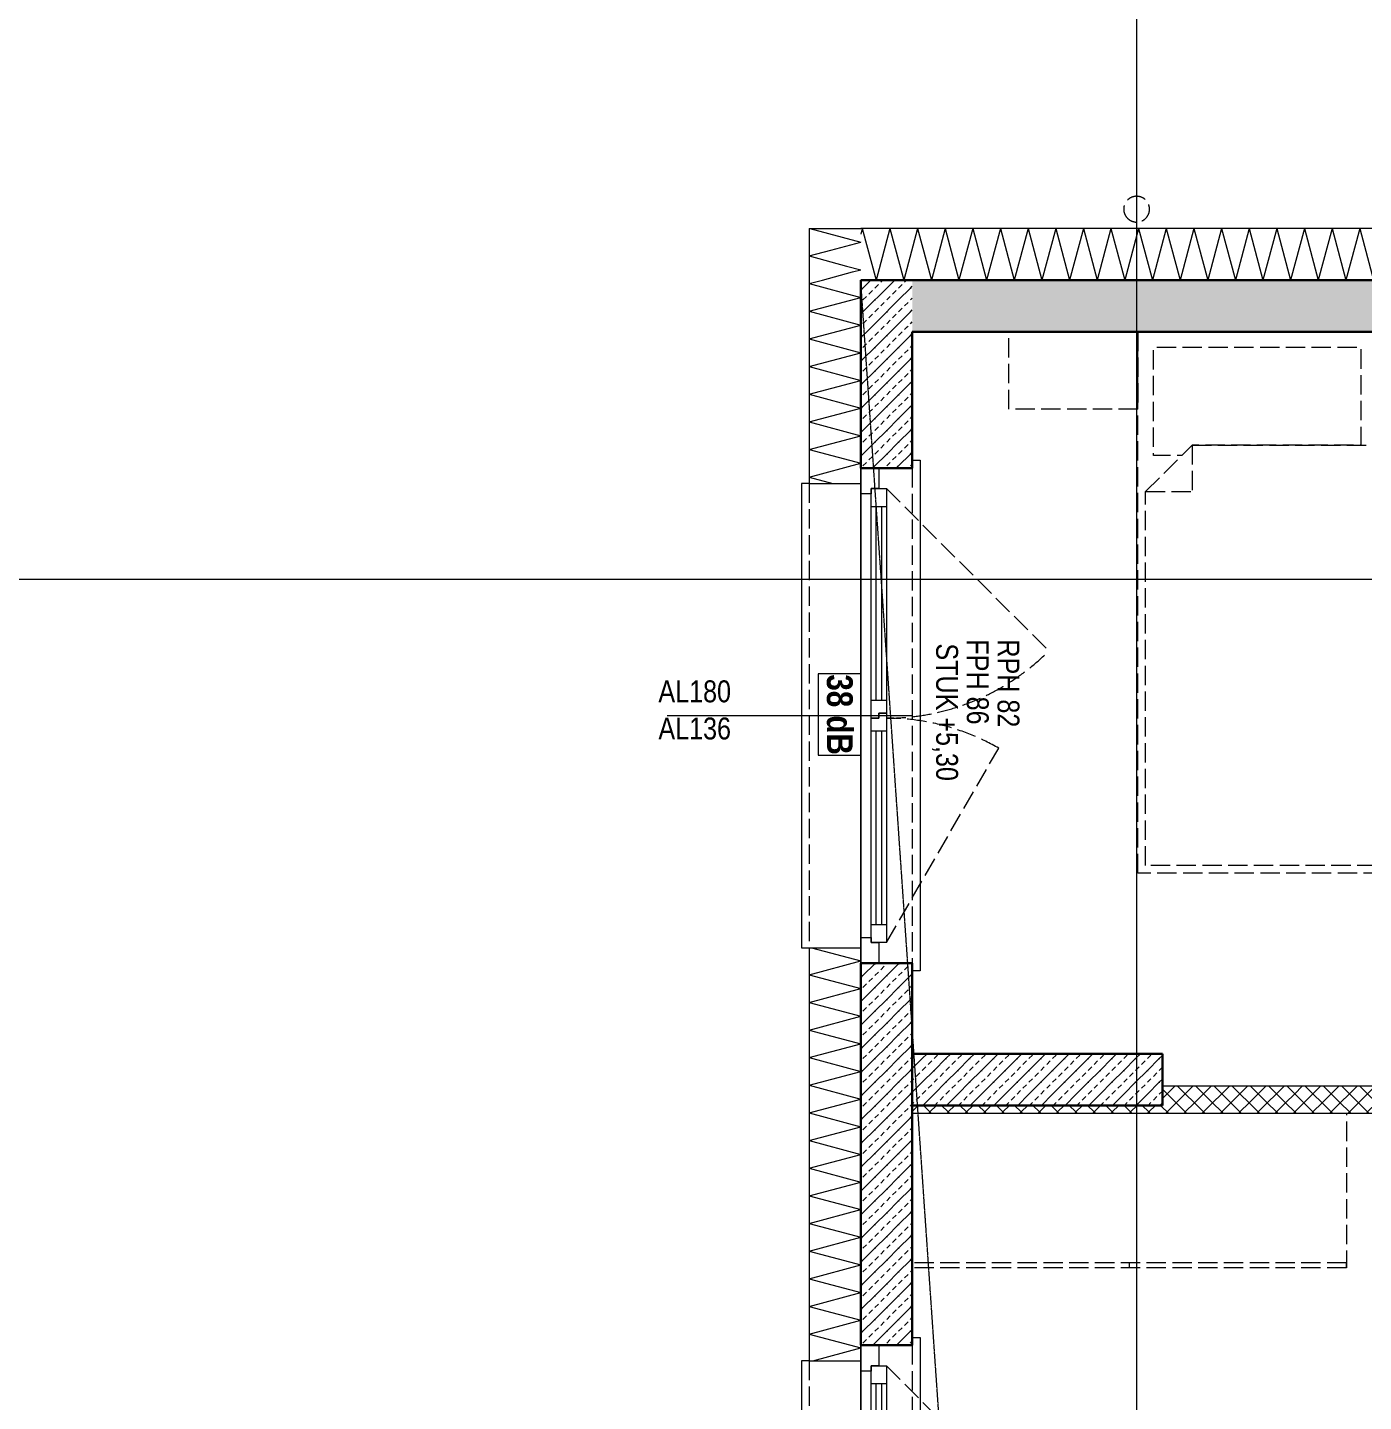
# Model space of a CAD drawing. Header units: metres. Extents: x -16782 to 57285, y -22997 to 18599.
# Drawn here: x 9652 to 14833, y 7151 to 12478 of the extents above; entities that cross this region are included whole.
import ezdxf
from ezdxf.enums import TextEntityAlignment as Align

# ---------------------------------------------------------------- set-up
doc = ezdxf.new("R2010")
doc.units = ezdxf.units.M
doc.header["$MEASUREMENT"] = 0
doc.linetypes.add('Strichlinie eng', pattern=[0.1, 0.075, -0.025])
doc.linetypes.add('Untersicht', pattern=[0.125, 0.1, -0.025])
for name, color, linetype in [('110 Wand Aussen', 7, 'Continuous'), ('11__100 Achsraster', 7, 'Continuous'), ('220 Bodenaufbau', 7, 'Continuous'), ('510 Moeblierung', 7, 'Continuous'), ('710 Kanal RW', 7, 'Continuous'), ('936 Beschriftung PP Schallschutz', 7, 'Continuous'), ('938 Beschriftung Statik', 7, 'Continuous'), ('Neubau_120 Wand Innen tragend', 7, 'Continuous'), ('Neubau_130 Wand Innen', 7, 'Continuous')]:
    doc.layers.add(name, color=color, linetype=linetype)
doc.styles.add('ERSTELLTER_STIL_1', font='ARIALN.TTF')
doc.styles.add('ERSTELLTER_STIL_3', font='ARIALNB.TTF')
doc.styles.add('ERSTELLTER_STIL_4', font='arialbd.ttf')
doc.linetypes.add('Grenze Bezirk', pattern='A,0,[2,22HAUS116_408 STG1 _ 1.Stock_IndexB_2026-08-161.Shx,S=0.001587,R=0,X=0,Y=0],-0.25,0', length=0.25)
pattern_1 = [(225, (0, 0), (-0.03535534, 0.03535534), [0.05, 0]), (315, (0, 0), (0.03535534, 0.03535534), [0.05, 0])]
pattern_2 = [(45, (0, 0), (-0.04596194, 0.04596194), [0.0195, -0.013]), (45, (-0.02298, 0.02298), (-0.04596194, 0.04596194), [0.065, 0])]

# ---------------------------------------------------------------- blocks, each defined once
blk = doc.blocks.new('Doppelbett 06 27[2]_1', base_point=(10.89, 23.0717))
at = {"layer": '510 Moeblierung', "color": 253, "linetype": 'Strichlinie eng', "lineweight": 9, "true_color": 0x9f9f9f}
for p, q in [((9.465, 22.7717), (9.465, 23.0717)), ((9.465, 23.0717), (9.965, 23.0717)), ((9.965, 23.0717), (9.965, 22.7717)), ((9.965, 20.9717), (9.965, 23.0717)), ((9.965, 23.0717), (11.815, 23.0717)), ((11.815, 22.7717), (11.815, 23.0717)), ((11.815, 23.0717), (12.315, 23.0717)), ((11.815, 23.0717), (11.815, 20.9717)), ((12.315, 23.0717), (12.315, 22.7717)), ((9.965, 22.7717), (9.465, 22.7717)), ((12.315, 22.7717), (11.815, 22.7717)), ((9.995, 22.4517), (10.175, 22.6317)), ((10.175, 22.6317), (10.89, 22.6317)), ((10.175, 22.6317), (10.175, 22.4517)), ((10.89, 22.6317), (11.605, 22.6317)), ((11.605, 22.6317), (11.785, 22.4517)), ((11.605, 22.6317), (11.605, 22.4517)), ((9.995, 21.0017), (9.995, 22.4517)), ((9.995, 22.4517), (10.175, 22.4517)), ((11.785, 22.4517), (11.605, 22.4517)), ((11.785, 22.4517), (11.785, 21.0017)), ((10.89, 21.0017), (9.995, 21.0017)), ((11.785, 21.0017), (10.89, 21.0017)), ((11.815, 20.9717), (9.965, 20.9717))]:
    blk.add_line(p, q, dxfattribs=at)
at = {"layer": '510 Moeblierung', "color": 253, "linetype": 'Strichlinie eng', "lineweight": 9, "true_color": 0x9f9f9f, "flags": 128}
for points in [[(10.175, 22.6317), (10.135, 22.5917), (10.025, 22.5917), (10.025, 23.0117), (10.83, 23.0117), (10.83, 22.6317)], [(10.95, 22.6317), (10.95, 23.0117), (11.755, 23.0117), (11.755, 22.5917), (11.645, 22.5917), (11.605, 22.6317)]]:
    blk.add_lwpolyline(points, close=True, dxfattribs=at)
blk = doc.blocks.new('Garderobe 01 27[65]_1', base_point=(10.7735, 19.4417))
at = {"layer": '510 Moeblierung', "color": 253, "linetype": 'Strichlinie eng', "lineweight": 9, "true_color": 0x9f9f9f}
for p, q in [((10.7735, 19.4617), (9.09, 19.4617)), ((9.9318, 19.4417), (9.9318, 19.4617)), ((10.7735, 19.4417), (10.7735, 19.4617))]:
    blk.add_line(p, q, dxfattribs=at)
at = {"layer": '510 Moeblierung', "color": 253, "linetype": 'Strichlinie eng', "lineweight": 9, "true_color": 0x9f9f9f, "flags": 128}
blk.add_lwpolyline([(10.7735, 19.4417), (9.09, 19.4417), (9.09, 20.0417), (10.7735, 20.0417)], close=True, dxfattribs=at)
blk = doc.blocks.new('Decke_10_1', base_point=(17.74, 23.2717))
at = {"layer": '220 Bodenaufbau', "color": 7, "linetype": 'Continuous', "lineweight": 13, "flags": 128}
blk.add_lwpolyline([(17.74, 23.2717), (8.89, 23.2717), (8.89, 15.851), (21.48, 15.851), (21.48, 15.8511), (23.62, 15.8511), (23.62, 15.851), (26.44, 15.851), (26.44, 22.2117), (17.74, 22.2117)], close=True, dxfattribs=at)
blk = doc.blocks.new('Wand_111_1', base_point=(10.06, 20.0417))
at = {"layer": 'Neubau_130 Wand Innen', "linetype": 'Continuous', "lineweight": 13, "true_color": 0xa7a7a7}
h = blk.add_hatch(dxfattribs=at)
h.set_pattern_fill('GIPSKARTONWAND_0001', color=253, style=0, pattern_type=2)
h.set_pattern_definition(pattern_1)
h.paths.add_polyline_path([(10.06, 20.0717), (9.09, 20.0717), (9.09, 20.0417), (10.06, 20.0417)])
at = {"layer": 'Neubau_130 Wand Innen', "color": 7, "linetype": 'Continuous', "lineweight": 13, "flags": 128}
for points in [[(10.06, 20.0717), (9.09, 20.0717)], [(9.09, 20.0717), (9.09, 20.0417)], [(9.09, 20.0417), (10.06, 20.0417)]]:
    blk.add_lwpolyline(points, dxfattribs=at)
blk = doc.blocks.new('Standard-Rastermarker_2')
at = {"layer": '11__100 Achsraster', "color": 8, "linetype": 'Grenze Bezirk', "lineweight": 5}
blk.add_line((1, 0), (28.1313, 0), dxfattribs=at)
at = {"layer": '11__100 Achsraster', "color": 8, "lineweight": 5, "style": 'ERSTELLTER_STIL_4'}
blk.add_attdef('AC_MarkerText_1', text='', height=0.2, rotation=270, dxfattribs=at).set_placement((29.527, -0.0457), align=Align.TOP_CENTER)
blk = doc.blocks.new('*X1009')
at = {"layer": '110 Wand Aussen', "color": 7, "linetype": 'Continuous', "lineweight": 5}
for p, q in [((8.6924, 23.4717), (8.89, 23.4188)), ((8.774, 23.3877), (8.89, 23.4188)), ((8.8355, 23.3262), (8.89, 23.3116)), ((8.8586, 23.3032), (8.89, 23.3116))]:
    blk.add_line(p, q, dxfattribs=at)
blk = doc.blocks.new('*X1010')
at = {"layer": '110 Wand Aussen', "color": 7, "linetype": 'Continuous', "lineweight": 5}
for p, q in [((8.69, 23.3652), (8.774, 23.3877)), ((8.69, 23.3652), (8.8355, 23.3262)), ((8.7412, 23.2717), (8.8586, 23.3032))]:
    blk.add_line(p, q, dxfattribs=at)
blk = doc.blocks.new('*X1011')
at = {"layer": '110 Wand Aussen', "color": 7, "linetype": 'Continuous', "lineweight": 5}
for p, q in [((8.69, 23.258), (8.7412, 23.2717)), ((8.69, 23.258), (8.89, 23.2044)), ((8.69, 23.1508), (8.89, 23.2044)), ((8.69, 23.1508), (8.89, 23.0972)), ((8.69, 23.0436), (8.89, 23.0972)), ((8.69, 23.0436), (8.89, 22.99)), ((8.69, 22.9365), (8.89, 22.99)), ((8.69, 22.9365), (8.89, 22.8829)), ((8.69, 22.8293), (8.89, 22.8829)), ((8.69, 22.8293), (8.89, 22.7757)), ((8.69, 22.7221), (8.89, 22.7757)), ((8.69, 22.7221), (8.89, 22.6685)), ((8.69, 22.6149), (8.89, 22.6685)), ((8.69, 22.6149), (8.89, 22.5613)), ((8.69, 22.5077), (8.89, 22.5613)), ((8.69, 22.5077), (8.7819, 22.4831))]:
    blk.add_line(p, q, dxfattribs=at)
blk = doc.blocks.new('*X1013')
at = {"layer": '110 Wand Aussen', "color": 7, "linetype": 'Continuous', "lineweight": 5}
for p, q in [((8.6996, 20.6831), (8.89, 20.6321)), ((8.69, 20.5785), (8.89, 20.6321)), ((8.69, 20.5785), (8.89, 20.5249)), ((8.69, 20.4713), (8.89, 20.5249)), ((8.69, 20.4713), (8.89, 20.4177)), ((8.69, 20.3641), (8.89, 20.4177)), ((8.69, 20.3641), (8.89, 20.3105)), ((8.69, 20.257), (8.89, 20.3105)), ((8.69, 20.257), (8.89, 20.2034)), ((8.69, 20.1498), (8.89, 20.2034)), ((8.69, 20.1498), (8.89, 20.0962)), ((8.69, 20.0426), (8.89, 20.0962)), ((8.69, 20.0426), (8.89, 19.989)), ((8.69, 19.9354), (8.89, 19.989)), ((8.69, 19.9354), (8.89, 19.8818)), ((8.69, 19.8282), (8.89, 19.8818)), ((8.69, 19.8282), (8.89, 19.7747)), ((8.69, 19.7211), (8.89, 19.7747)), ((8.69, 19.7211), (8.89, 19.6675)), ((8.69, 19.6139), (8.89, 19.6675)), ((8.69, 19.6139), (8.89, 19.5603)), ((8.69, 19.5067), (8.89, 19.5603)), ((8.69, 19.5067), (8.89, 19.4531)), ((8.69, 19.3995), (8.89, 19.4531)), ((8.69, 19.3995), (8.89, 19.3459)), ((8.69, 19.2923), (8.89, 19.3459)), ((8.69, 19.2923), (8.89, 19.2388)), ((8.69, 19.1852), (8.89, 19.2388)), ((8.69, 19.1852), (8.89, 19.1316)), ((8.7039, 19.0817), (8.89, 19.1316))]:
    blk.add_line(p, q, dxfattribs=at)
blk = doc.blocks.new('Kombi-Fenster 2-Fl 27_9')
at = {"layer": '110 Wand Aussen', "color": 7, "linetype": 'Strichlinie eng', "lineweight": 13}
for p, q in [((-0.88, 0.03), (-0.2507, 0.6593)), ((0.88, 0.03), (0.1266, 0.465)), ((-0.96, 0.13), (0.96, 0.13)), ((-0.9, -0.27), (0.9, -0.27))]:
    blk.add_line(p, q, dxfattribs=at)
at = {"layer": '110 Wand Aussen', "color": 7, "linetype": 'Continuous', "lineweight": 13}
for p, q in [((-0.99, 0.13), (-0.99, 0.16)), ((-0.99, 0.16), (0.99, 0.16)), ((0.99, 0.16), (0.99, 0.13)), ((-0.96, 0), (-0.88, 0)), ((-0.88, -0.03), (-0.88, 0.03)), ((-0.88, 0.03), (-0.81, 0.03)), ((-0.88, 0), (-0.88, -0.03)), ((-0.81, 0.03), (-0.06, 0.03)), ((-0.81, 0.03), (-0.81, -0.03)), ((-0.81, 0.01), (-0.06, 0.01)), ((-0.06, -0.03), (-0.06, 0.03)), ((-0.06, 0.03), (-0.01, 0.03)), ((-0.01, 0.03), (-0.01, 0)), ((-0.01, 0), (-0.01, 0.03)), ((-0.01, 0.03), (0.06, 0.03)), ((-0.01, 0), (0.01, 0)), ((0.01, 0), (-0.01, 0)), ((0.01, 0), (0.01, -0.03)), ((0.01, -0.03), (0.01, 0)), ((0.06, 0.03), (0.81, 0.03)), ((0.06, 0.03), (0.06, -0.03)), ((0.06, 0.01), (0.81, 0.01)), ((0.81, -0.03), (0.81, 0.03)), ((0.81, 0.03), (0.88, 0.03)), ((0.88, 0.03), (0.88, -0.03)), ((0.88, -0.03), (0.88, 0)), ((0.88, 0), (0.96, 0)), ((-0.88, -0.03), (-0.86, -0.03)), ((-0.81, -0.03), (-0.88, -0.03)), ((-0.86, -0.03), (-0.86, -0.07)), ((-0.06, -0.01), (-0.81, -0.01)), ((-0.06, -0.03), (-0.81, -0.03)), ((0.01, -0.03), (-0.06, -0.03)), ((0.06, -0.03), (0.01, -0.03)), ((0.81, -0.01), (0.06, -0.01)), ((0.81, -0.03), (0.06, -0.03)), ((0.88, -0.03), (0.81, -0.03)), ((0.86, -0.07), (0.86, -0.03)), ((0.86, -0.03), (0.88, -0.03)), ((-0.86, -0.07), (-0.96, -0.07)), ((-0.9, -0.07), (-0.96, -0.07)), ((-0.9, -0.07), (-0.96, -0.07)), ((-0.9, -0.27), (-0.9, -0.07)), ((0.86, -0.07), (-0.86, -0.07)), ((0.96, -0.07), (0.86, -0.07)), ((0.9, -0.07), (0.96, -0.07)), ((0.9, -0.07), (0.96, -0.07)), ((0.9, -0.27), (0.9, -0.07)), ((-0.9, -0.27), (-0.9, -0.3)), ((-0.9, -0.3), (0.9, -0.3)), ((0.9, -0.3), (0.9, -0.27))]:
    blk.add_line(p, q, dxfattribs=at)
at = {"layer": '110 Wand Aussen', "color": 7, "linetype": 'Continuous', "lineweight": 30}
for p, q in [((-0.96, 0.13), (-0.99, 0.13)), ((-0.96, 0), (-0.96, 0.13)), ((0.96, 0), (0.96, 0.13)), ((0.96, 0.13), (0.99, 0.13)), ((-0.96, -0.07), (-0.96, 0)), ((-0.96, -0.07), (-0.96, 0)), ((0.96, -0.07), (0.96, 0)), ((0.96, -0.07), (0.96, 0))]:
    blk.add_line(p, q, dxfattribs=at)
at = {"layer": '110 Wand Aussen', "color": 7, "linetype": 'Strichlinie eng', "lineweight": 13}
for centre, radius, start, end in [((-0.88, 0.03), 0.89, 0, 45), ((0.88, 0.03), 0.87, 150, 180)]:
    blk.add_arc(centre, radius, start, end, dxfattribs=at)
blk = doc.blocks.new('F Marker 21_20')
at = {"layer": '110 Wand Aussen', "color": 7, "linetype": 'Continuous', "lineweight": 13}
blk.add_line((0, -0.95), (0, 0), dxfattribs=at)
at = {"layer": '110 Wand Aussen', "color": 7, "lineweight": 13, "style": 'ERSTELLTER_STIL_1'}
for tag, rotation, p in [('AC_SillPrefix', 360, (-0.2694, 0.331)), ('AC_CustomText_7', 360, (-0.2694, 0.212)), ('gs_width_select_pref_50_0', 90, (0, -0.9585)), ('gs_width_select_pref_50_1', 90, (0.144, -0.9585)), ('AC_SillPrefix_STUK', 360, (-0.2694, 0.0775))]:
    blk.add_attdef(tag, text='', height=0.085, rotation=rotation, dxfattribs=at).set_placement(p, align=Align.BOTTOM_LEFT)
blk = doc.blocks.new('Wand_185_1', base_point=(8.69, 23.4717))
at = {"layer": '110 Wand Aussen', "linetype": 'Continuous', "lineweight": 0, "true_color": 0x000000}
h = blk.add_hatch(dxfattribs=at)
h.set_pattern_fill('BETON__BEWEHRT_SN46_0001', color=18, style=0, pattern_type=2)
h.set_pattern_definition(pattern_2)
h.paths.add_polyline_path([(9.09, 23.2717), (8.89, 23.2717), (9.09, 23.0717)])
h = blk.add_hatch(dxfattribs=at)
h.set_pattern_fill('BETON__BEWEHRT_SN46_0001', color=18, style=0, pattern_type=2)
h.set_pattern_definition(pattern_2)
h.paths.add_polyline_path([(9.09, 23.0717), (8.89, 23.2717), (8.89, 23.0717)])
h = blk.add_hatch(dxfattribs=at)
h.set_pattern_fill('BETON__BEWEHRT_SN46_0001', color=18, style=0, pattern_type=2)
h.set_pattern_definition(pattern_2)
h.paths.add_polyline_path([(8.89, 23.0717), (8.89, 22.5431), (8.96, 22.5431), (9.09, 22.5431), (9.09, 23.0717)])
h = blk.add_hatch(dxfattribs=at)
h.set_pattern_fill('BETON__BEWEHRT_SN46_0001', color=18, style=0, pattern_type=2)
h.set_pattern_definition(pattern_2)
h.paths.add_polyline_path([(8.89, 19.1417), (8.96, 19.1417), (9.09, 19.1417), (9.09, 20.6231), (8.96, 20.6231), (8.89, 20.6231)])
at = {"layer": '110 Wand Aussen', "color": 7, "linetype": 'Continuous', "lineweight": 30}
for p, q in [((9.09, 23.2717), (8.89, 23.2717)), ((8.89, 23.2717), (8.89, 23.0717)), ((8.89, 23.0717), (8.89, 22.5431)), ((8.89, 22.5431), (8.96, 22.5431)), ((8.96, 22.5431), (9.09, 22.5431)), ((9.09, 22.5431), (9.09, 22.5731)), ((8.89, 20.6231), (8.89, 19.1417)), ((8.89, 20.6231), (8.96, 20.6231)), ((8.96, 20.6231), (9.09, 20.6231)), ((9.09, 20.6231), (9.09, 20.5931)), ((8.89, 19.1417), (8.96, 19.1417)), ((8.96, 19.1417), (9.09, 19.1417)), ((9.09, 19.1417), (9.09, 19.1717))]:
    blk.add_line(p, q, dxfattribs=at)
at = {"layer": '110 Wand Aussen', "color": 7, "linetype": 'Continuous', "lineweight": 13}
for p, q in [((8.89, 22.4831), (8.89, 22.5431)), ((8.69, 22.4831), (8.89, 22.4831)), ((8.69, 20.6831), (8.89, 20.6831)), ((8.89, 20.6831), (8.89, 20.6231)), ((8.89, 19.0817), (8.89, 19.1417)), ((8.69, 19.0817), (8.89, 19.0817))]:
    blk.add_line(p, q, dxfattribs=at)
at = {"layer": '110 Wand Aussen', "color": 7, "linetype": 'Continuous', "lineweight": 13, "flags": 128}
for points in [[(8.69, 23.4717), (8.89, 23.4717)], [(8.69, 23.4717), (8.69, 22.4831)], [(8.69, 20.6831), (8.69, 19.0817)]]:
    blk.add_lwpolyline(points, dxfattribs=at)
at = {"layer": '110 Wand Aussen', "color": 7, "linetype": 'Continuous', "lineweight": 30, "flags": 128}
for points in [[(9.09, 22.5431), (9.09, 23.0717)], [(9.09, 19.1417), (9.09, 20.6231)]]:
    blk.add_lwpolyline(points, dxfattribs=at)
at = {"layer": '110 Wand Aussen', "color": 7, "lineweight": 30}
for name in ['*X1009', '*X1010', '*X1011', '*X1013']:
    blk.add_blockref(name, (0, 0), dxfattribs=at)
at = {"layer": '110 Wand Aussen', "color": 7, "linetype": 'Continuous', "lineweight": 13, "rotation": 270}
for p in [(8.96, 21.5831), (8.96, 18.1817)]:
    blk.add_blockref('Kombi-Fenster 2-Fl 27_9', p, dxfattribs=at)
at = {"layer": '110 Wand Aussen', "color": 7, "lineweight": 13}
ref = blk.add_blockref('F Marker 21_20', (9.09, 21.5831), dxfattribs=dict(at, rotation=270))
ref.add_attrib('gs_width_select_pref_50', 'AL180', dxfattribs={"color": 7, "lineweight": 13, "height": 0.085, "rotation": 360, "style": 'ERSTELLTER_STIL_1'}).set_placement((8.1055, 21.6092), align=Align.BOTTOM_LEFT)
ref.add_attrib('gs_width_select_pref_50_1', 'AL136', dxfattribs={"color": 7, "lineweight": 13, "height": 0.085, "rotation": 360, "style": 'ERSTELLTER_STIL_1'}).set_placement((8.1055, 21.4652), align=Align.BOTTOM_LEFT)
ref.add_attrib('AC_SillPrefix', 'RPH 82', dxfattribs={"color": 7, "lineweight": 13, "height": 0.085, "rotation": 270, "style": 'ERSTELLTER_STIL_1'}).set_placement((9.395, 21.8785), align=Align.BOTTOM_LEFT)
ref.add_attrib('AC_CustomText_7', 'FPH 86', dxfattribs={"color": 7, "lineweight": 13, "height": 0.085, "rotation": 270, "style": 'ERSTELLTER_STIL_1'}).set_placement((9.276, 21.8785), align=Align.BOTTOM_LEFT)
ref.add_attrib('AC_SillPrefix_STUK', 'STUK +5,30', dxfattribs={"color": 7, "lineweight": 13, "height": 0.085, "rotation": 270, "style": 'ERSTELLTER_STIL_1'}).set_placement((9.157, 21.863), align=Align.BOTTOM_LEFT)
blk = doc.blocks.new('Wand_246_1', base_point=(10.06, 20.2717))
at = {"layer": 'Neubau_120 Wand Innen tragend', "linetype": 'Continuous', "lineweight": 0, "true_color": 0x000000}
h = blk.add_hatch(dxfattribs=at)
h.set_pattern_fill('BETON__BEWEHRT_SN46_0001', color=18, style=0, pattern_type=2)
h.set_pattern_definition(pattern_2)
h.paths.add_polyline_path([(10.06, 20.2717), (9.09, 20.2717), (9.09, 20.0717), (10.06, 20.0717)])
at = {"layer": 'Neubau_120 Wand Innen tragend', "color": 7, "linetype": 'Continuous', "lineweight": 30, "flags": 128}
for points in [[(10.06, 20.2717), (9.09, 20.2717)], [(9.09, 20.2717), (9.09, 20.0717)], [(10.06, 20.0717), (10.06, 20.2717)], [(9.09, 20.0717), (10.06, 20.0717)]]:
    blk.add_lwpolyline(points, dxfattribs=at)
blk = doc.blocks.new('Wand_260_1', base_point=(11.8298, 20.0417))
at = {"layer": 'Neubau_130 Wand Innen', "linetype": 'Continuous', "lineweight": 13, "true_color": 0xa7a7a7}
h = blk.add_hatch(dxfattribs=at)
h.set_pattern_fill('GIPSKARTONWAND_0001', color=253, style=0, pattern_type=2)
h.set_pattern_definition(pattern_1)
h.paths.add_polyline_path([(11.8298, 20.1467), (10.06, 20.1467), (10.06, 20.0417), (11.8298, 20.0417)])
at = {"layer": 'Neubau_130 Wand Innen', "color": 7, "linetype": 'Continuous', "lineweight": 13, "flags": 128}
for points in [[(11.8298, 20.1467), (10.06, 20.1467)], [(10.06, 20.1467), (10.06, 20.0717)], [(10.06, 20.0417), (11.8298, 20.0417)]]:
    blk.add_lwpolyline(points, dxfattribs=at)
blk = doc.blocks.new('*X1189')
at = {"layer": '110 Wand Aussen', "color": 7, "linetype": 'Continuous', "lineweight": 5}
for p, q in [((17.8045, 23.4244), (17.84, 23.2918)), ((17.765, 23.3717), (17.74, 23.2783))]:
    blk.add_line(p, q, dxfattribs=at)
blk = doc.blocks.new('*X1190')
at = {"layer": '110 Wand Aussen', "color": 7, "linetype": 'Continuous', "lineweight": 5}
for p in [(17.7255, 23.3191), (17.74, 23.2783)]:
    blk.add_line(p, (17.7382, 23.2717), dxfattribs=at)
blk = doc.blocks.new('*X1191')
at = {"layer": '110 Wand Aussen', "color": 7, "linetype": 'Continuous', "lineweight": 5}
for p, q in [((8.8959, 23.4717), (8.89, 23.4497)), ((8.8959, 23.4717), (8.9495, 23.2717)), ((9.0031, 23.4717), (8.9495, 23.2717)), ((9.0031, 23.4717), (9.0567, 23.2717)), ((9.1103, 23.4717), (9.0567, 23.2717)), ((9.1103, 23.4717), (9.1639, 23.2717)), ((9.2175, 23.4717), (9.1639, 23.2717)), ((9.2175, 23.4717), (9.271, 23.2717)), ((9.3246, 23.4717), (9.271, 23.2717)), ((9.3246, 23.4717), (9.3782, 23.2717)), ((9.4318, 23.4717), (9.3782, 23.2717)), ((9.4318, 23.4717), (9.4854, 23.2717)), ((9.539, 23.4717), (9.4854, 23.2717)), ((9.539, 23.4717), (9.5926, 23.2717)), ((9.6462, 23.4717), (9.5926, 23.2717)), ((9.6462, 23.4717), (9.6998, 23.2717)), ((9.7534, 23.4717), (9.6998, 23.2717)), ((9.7534, 23.4717), (9.8069, 23.2717)), ((9.8605, 23.4717), (9.8069, 23.2717)), ((9.8605, 23.4717), (9.9141, 23.2717)), ((9.9677, 23.4717), (9.9141, 23.2717)), ((9.9677, 23.4717), (10.0213, 23.2717)), ((10.0749, 23.4717), (10.0213, 23.2717)), ((10.0749, 23.4717), (10.1285, 23.2717)), ((10.1821, 23.4717), (10.1285, 23.2717)), ((10.1821, 23.4717), (10.2357, 23.2717)), ((10.2892, 23.4717), (10.2357, 23.2717)), ((10.2892, 23.4717), (10.3428, 23.2717)), ((10.3964, 23.4717), (10.3428, 23.2717)), ((10.3964, 23.4717), (10.45, 23.2717)), ((10.5036, 23.4717), (10.45, 23.2717)), ((10.5036, 23.4717), (10.5572, 23.2717)), ((10.6108, 23.4717), (10.5572, 23.2717)), ((10.6108, 23.4717), (10.6644, 23.2717)), ((10.718, 23.4717), (10.6644, 23.2717)), ((10.718, 23.4717), (10.7716, 23.2717)), ((10.8251, 23.4717), (10.7716, 23.2717)), ((10.8251, 23.4717), (10.8787, 23.2717)), ((10.9323, 23.4717), (10.8787, 23.2717)), ((10.9323, 23.4717), (10.9859, 23.2717)), ((11.0395, 23.4717), (10.9859, 23.2717)), ((11.0395, 23.4717), (11.0931, 23.2717)), ((11.1467, 23.4717), (11.0931, 23.2717)), ((11.1467, 23.4717), (11.2003, 23.2717)), ((11.2539, 23.4717), (11.2003, 23.2717)), ((11.2539, 23.4717), (11.3075, 23.2717)), ((11.361, 23.4717), (11.3075, 23.2717)), ((11.361, 23.4717), (11.4146, 23.2717)), ((11.4682, 23.4717), (11.4146, 23.2717)), ((11.4682, 23.4717), (11.5218, 23.2717)), ((11.5754, 23.4717), (11.5218, 23.2717)), ((11.5754, 23.4717), (11.629, 23.2717)), ((11.6826, 23.4717), (11.629, 23.2717)), ((11.6826, 23.4717), (11.7362, 23.2717)), ((11.7898, 23.4717), (11.7362, 23.2717)), ((11.7898, 23.4717), (11.8434, 23.2717)), ((11.8969, 23.4717), (11.8434, 23.2717)), ((11.8969, 23.4717), (11.9505, 23.2717)), ((12.0041, 23.4717), (11.9505, 23.2717)), ((12.0041, 23.4717), (12.0577, 23.2717)), ((12.1113, 23.4717), (12.0577, 23.2717)), ((12.1113, 23.4717), (12.1649, 23.2717)), ((12.2185, 23.4717), (12.1649, 23.2717)), ((12.2185, 23.4717), (12.2721, 23.2717)), ((12.3257, 23.4717), (12.2721, 23.2717)), ((12.3257, 23.4717), (12.3793, 23.2717)), ((12.4328, 23.4717), (12.3793, 23.2717)), ((12.4328, 23.4717), (12.4864, 23.2717)), ((12.54, 23.4717), (12.4864, 23.2717)), ((12.54, 23.4717), (12.5936, 23.2717)), ((12.6472, 23.4717), (12.5936, 23.2717)), ((12.6472, 23.4717), (12.7008, 23.2717)), ((12.7544, 23.4717), (12.7008, 23.2717)), ((12.7544, 23.4717), (12.808, 23.2717)), ((12.8616, 23.4717), (12.808, 23.2717)), ((12.8616, 23.4717), (12.9152, 23.2717)), ((12.9687, 23.4717), (12.9152, 23.2717)), ((12.9687, 23.4717), (13.0223, 23.2717)), ((13.0759, 23.4717), (13.0223, 23.2717)), ((13.0759, 23.4717), (13.1295, 23.2717)), ((13.1831, 23.4717), (13.1295, 23.2717)), ((13.1831, 23.4717), (13.2367, 23.2717)), ((13.2903, 23.4717), (13.2367, 23.2717)), ((13.2903, 23.4717), (13.3439, 23.2717)), ((13.3975, 23.4717), (13.3439, 23.2717)), ((13.3975, 23.4717), (13.451, 23.2717)), ((13.5046, 23.4717), (13.451, 23.2717)), ((13.5046, 23.4717), (13.5582, 23.2717)), ((13.6118, 23.4717), (13.5582, 23.2717)), ((13.6118, 23.4717), (13.6654, 23.2717)), ((13.719, 23.4717), (13.6654, 23.2717)), ((13.719, 23.4717), (13.7726, 23.2717)), ((13.8262, 23.4717), (13.7726, 23.2717)), ((13.8262, 23.4717), (13.8798, 23.2717)), ((13.9334, 23.4717), (13.8798, 23.2717)), ((13.9334, 23.4717), (13.9869, 23.2717)), ((14.0405, 23.4717), (13.9869, 23.2717)), ((14.0405, 23.4717), (14.0941, 23.2717)), ((14.1477, 23.4717), (14.0941, 23.2717)), ((14.1477, 23.4717), (14.2013, 23.2717)), ((14.2549, 23.4717), (14.2013, 23.2717)), ((14.2549, 23.4717), (14.3085, 23.2717)), ((14.3621, 23.4717), (14.3085, 23.2717)), ((14.3621, 23.4717), (14.4157, 23.2717)), ((14.4693, 23.4717), (14.4157, 23.2717)), ((14.4693, 23.4717), (14.5228, 23.2717)), ((14.5764, 23.4717), (14.5228, 23.2717)), ((14.5764, 23.4717), (14.63, 23.2717)), ((14.6836, 23.4717), (14.63, 23.2717)), ((14.6836, 23.4717), (14.7372, 23.2717)), ((14.7908, 23.4717), (14.7372, 23.2717)), ((14.7908, 23.4717), (14.8444, 23.2717)), ((14.898, 23.4717), (14.8444, 23.2717)), ((14.898, 23.4717), (14.9516, 23.2717)), ((14.965, 23.3219), (14.9516, 23.2717))]:
    blk.add_line(p, q, dxfattribs=at)
blk = doc.blocks.new('*X1192')
at = {"layer": '110 Wand Aussen', "color": 7, "linetype": 'Continuous', "lineweight": 5}
for p, q in [((16.8272, 23.4717), (16.7736, 23.2717)), ((16.8272, 23.4717), (16.8808, 23.2717)), ((16.9344, 23.4717), (16.8808, 23.2717)), ((16.9344, 23.4717), (16.988, 23.2717)), ((17.0416, 23.4717), (16.988, 23.2717)), ((17.0416, 23.4717), (17.0952, 23.2717)), ((17.1487, 23.4717), (17.0952, 23.2717)), ((17.1487, 23.4717), (17.2023, 23.2717)), ((17.2559, 23.4717), (17.2023, 23.2717)), ((17.2559, 23.4717), (17.3095, 23.2717)), ((17.3631, 23.4717), (17.3095, 23.2717)), ((17.3631, 23.4717), (17.4167, 23.2717)), ((17.4703, 23.4717), (17.4167, 23.2717)), ((17.4703, 23.4717), (17.5239, 23.2717)), ((17.5775, 23.4717), (17.5239, 23.2717)), ((17.5775, 23.4717), (17.6311, 23.2717)), ((17.6846, 23.4717), (17.6311, 23.2717)), ((17.6846, 23.4717), (17.7255, 23.3191)), ((17.7918, 23.4717), (17.765, 23.3717)), ((17.7918, 23.4717), (17.8045, 23.4244)), ((16.765, 23.3038), (16.7736, 23.2717))]:
    blk.add_line(p, q, dxfattribs=at)
blk = doc.blocks.new('Kombi-Fenster 2-Fl 27_22')
at = {"layer": '110 Wand Aussen', "color": 7, "linetype": 'Strichlinie eng', "lineweight": 13}
for p, q in [((-0.88, 0.03), (-0.2507, 0.6593)), ((0.88, 0.03), (0.1266, 0.465)), ((-0.9, -0.27), (0.9, -0.27))]:
    blk.add_line(p, q, dxfattribs=at)
at = {"layer": '110 Wand Aussen', "color": 7, "linetype": 'Continuous', "lineweight": 13}
for p, q in [((-0.96, 0.13), (0.96, 0.13)), ((-0.96, 0), (-0.88, 0)), ((-0.88, -0.03), (-0.88, 0.03)), ((-0.88, 0.03), (-0.81, 0.03)), ((-0.88, 0), (-0.88, -0.03)), ((-0.81, 0.03), (-0.06, 0.03)), ((-0.81, 0.03), (-0.81, -0.03)), ((-0.81, 0.01), (-0.06, 0.01)), ((-0.06, -0.03), (-0.06, 0.03)), ((-0.06, 0.03), (-0.01, 0.03)), ((-0.01, 0.03), (-0.01, 0)), ((-0.01, 0), (-0.01, 0.03)), ((-0.01, 0.03), (0.06, 0.03)), ((-0.01, 0), (0.01, 0)), ((0.01, 0), (-0.01, 0)), ((0.01, 0), (0.01, -0.03)), ((0.01, -0.03), (0.01, 0)), ((0.06, 0.03), (0.81, 0.03)), ((0.06, 0.03), (0.06, -0.03)), ((0.06, 0.01), (0.81, 0.01)), ((0.81, -0.03), (0.81, 0.03)), ((0.81, 0.03), (0.88, 0.03)), ((0.88, 0.03), (0.88, -0.03)), ((0.88, -0.03), (0.88, 0)), ((0.88, 0), (0.96, 0)), ((-0.88, -0.03), (-0.86, -0.03)), ((-0.81, -0.03), (-0.88, -0.03)), ((-0.86, -0.03), (-0.86, -0.07)), ((-0.06, -0.01), (-0.81, -0.01)), ((-0.06, -0.03), (-0.81, -0.03)), ((0.01, -0.03), (-0.06, -0.03)), ((0.06, -0.03), (0.01, -0.03)), ((0.81, -0.01), (0.06, -0.01)), ((0.81, -0.03), (0.06, -0.03)), ((0.88, -0.03), (0.81, -0.03)), ((0.86, -0.07), (0.86, -0.03)), ((0.86, -0.03), (0.88, -0.03)), ((-0.86, -0.07), (-0.96, -0.07)), ((-0.9, -0.07), (-0.96, -0.07)), ((-0.9, -0.07), (-0.96, -0.07)), ((-0.9, -0.27), (-0.9, -0.07)), ((0.86, -0.07), (-0.86, -0.07)), ((0.96, -0.07), (0.86, -0.07)), ((0.9, -0.07), (0.96, -0.07)), ((0.9, -0.07), (0.96, -0.07)), ((0.9, -0.27), (0.9, -0.07)), ((-0.9, -0.27), (-0.9, -0.3)), ((-0.9, -0.3), (0.9, -0.3)), ((0.9, -0.3), (0.9, -0.27))]:
    blk.add_line(p, q, dxfattribs=at)
at = {"layer": '110 Wand Aussen', "color": 7, "linetype": 'Continuous', "lineweight": 30}
for p, q in [((-0.96, 0), (-0.96, 0.13)), ((0.96, 0), (0.96, 0.13)), ((-0.96, -0.07), (-0.96, 0)), ((-0.96, -0.07), (-0.96, 0)), ((0.96, -0.07), (0.96, 0)), ((0.96, -0.07), (0.96, 0))]:
    blk.add_line(p, q, dxfattribs=at)
at = {"layer": '110 Wand Aussen', "color": 7, "linetype": 'Strichlinie eng', "lineweight": 13}
for centre, radius, start, end in [((-0.88, 0.03), 0.89, 0, 45), ((0.88, 0.03), 0.87, 150, 180)]:
    blk.add_arc(centre, radius, start, end, dxfattribs=at)
blk = doc.blocks.new('F Marker 21_16')
at = {"layer": '110 Wand Aussen', "color": 7, "linetype": 'Continuous', "lineweight": 13}
blk.add_line((0, -0.95), (0, 0), dxfattribs=at)
at = {"layer": '110 Wand Aussen', "color": 7, "lineweight": 13, "style": 'ERSTELLTER_STIL_1'}
for tag, rotation, p in [('AC_SillPrefix_STUK', 180, (0.2762, 0.2985)), ('gs_width_select_pref_50_0', 90, (0, -0.9585)), ('gs_width_select_pref_50_1', 90, (0.144, -0.957)), ('AC_CustomText_7', 180, (0.2762, 0.195))]:
    blk.add_attdef(tag, text='', height=0.085, rotation=rotation, dxfattribs=at).set_placement(p, align=Align.BOTTOM_LEFT)
blk = doc.blocks.new('Wand_268_1', base_point=(17.54, 23.4717))
at = {"layer": '110 Wand Aussen', "linetype": 'Continuous', "lineweight": 0, "true_color": 0x000000}
h = blk.add_hatch(dxfattribs=at)
h.set_pattern_fill('BETON__BEWEHRT_SN46_0001', color=18, style=0, pattern_type=2)
h.set_pattern_definition(pattern_2)
h.paths.add_polyline_path([(9.09, 23.2717), (9.09, 23.0717), (14.905, 23.0717), (14.905, 23.2017), (14.905, 23.2717)])
h = blk.add_hatch(dxfattribs=at)
h.set_pattern_fill('BETON__BEWEHRT_SN46_0001', color=18, style=0, pattern_type=2)
h.set_pattern_definition(pattern_2)
h.paths.add_polyline_path([(16.825, 23.2017), (16.825, 23.0717), (17.54, 23.0717), (17.54, 23.2717), (16.825, 23.2717)])
at = {"layer": '110 Wand Aussen', "color": 7, "linetype": 'Continuous', "lineweight": 13}
for p, q in [((14.965, 23.4717), (14.965, 23.2717)), ((16.765, 23.4717), (16.765, 23.2717)), ((14.965, 23.2717), (14.905, 23.2717)), ((16.765, 23.2717), (16.825, 23.2717))]:
    blk.add_line(p, q, dxfattribs=at)
at = {"layer": '110 Wand Aussen', "color": 7, "linetype": 'Continuous', "lineweight": 30}
for p, q in [((9.09, 23.2717), (8.89, 23.2717)), ((14.905, 23.2717), (9.09, 23.2717)), ((14.905, 23.2717), (14.905, 23.2017)), ((17.54, 23.2717), (16.825, 23.2717)), ((16.825, 23.2717), (16.825, 23.2017)), ((17.69, 23.2717), (17.54, 23.2717)), ((17.69, 23.2717), (17.74, 23.2717)), ((17.74, 23.2717), (17.84, 23.2717)), ((14.905, 23.2017), (14.905, 23.0717)), ((16.825, 23.2017), (16.825, 23.0717))]:
    blk.add_line(p, q, dxfattribs=at)
at = {"layer": '110 Wand Aussen', "color": 7, "linetype": 'Continuous', "lineweight": 13, "flags": 128}
for points in [[(14.965, 23.4717), (8.89, 23.4717)], [(17.84, 23.4717), (16.765, 23.4717)], [(17.84, 23.4717), (17.84, 23.2717)]]:
    blk.add_lwpolyline(points, dxfattribs=at)
at = {"layer": '110 Wand Aussen', "color": 7, "linetype": 'Continuous', "lineweight": 30, "flags": 128}
for points in [[(9.09, 23.0717), (13.5605, 23.0717)], [(13.7605, 23.0717), (14.905, 23.0717)], [(16.825, 23.0717), (17.54, 23.0717)]]:
    blk.add_lwpolyline(points, dxfattribs=at)
at = {"layer": '110 Wand Aussen', "color": 7, "lineweight": 13}
ref = blk.add_blockref('F Marker 21_16', (15.865, 23.0717), dxfattribs=dict(at, rotation=180))
ref.add_attrib('gs_width_select_pref_50', 'AL180', dxfattribs={"color": 7, "lineweight": 13, "height": 0.085, "rotation": 270, "style": 'ERSTELLTER_STIL_1'}).set_placement((15.865, 24.0823), align=Align.BOTTOM_LEFT)
ref.add_attrib('gs_width_select_pref_50_1', 'AL224', dxfattribs={"color": 7, "lineweight": 13, "height": 0.085, "rotation": 270, "style": 'ERSTELLTER_STIL_1'}).set_placement((15.721, 24.0837), align=Align.BOTTOM_LEFT)
ref.add_attrib('AC_CustomText_7', 'UL VSG 100', dxfattribs={"color": 7, "lineweight": 13, "height": 0.085, "rotation": 360, "style": 'ERSTELLTER_STIL_1'}).set_placement((15.5888, 22.9287), align=Align.BOTTOM_LEFT)
ref.add_attrib('AC_SillPrefix_STUK', 'STUK +5,30', dxfattribs={"color": 7, "lineweight": 13, "height": 0.085, "rotation": 360, "style": 'ERSTELLTER_STIL_1'}).set_placement((15.5888, 22.7942), align=Align.BOTTOM_LEFT)
at = {"layer": '110 Wand Aussen', "color": 7, "linetype": 'Continuous', "lineweight": 13, "rotation": 180}
blk.add_blockref('Kombi-Fenster 2-Fl 27_22', (15.865, 23.2017), dxfattribs=at)
at = {"layer": '110 Wand Aussen', "color": 7, "lineweight": 30}
for name in ['*X1191', '*X1192', '*X1189', '*X1190']:
    blk.add_blockref(name, (0, 0), dxfattribs=at)
blk = doc.blocks.new('Standard-Rastermarker_12')
at = {"layer": '11__100 Achsraster', "color": 8, "linetype": 'Grenze Bezirk', "lineweight": 5}
blk.add_line((1, 0), (34.397, 0), dxfattribs=at)
at = {"layer": '11__100 Achsraster', "color": 8, "lineweight": 5, "style": 'ERSTELLTER_STIL_4'}
for tag, p in [('AC_MarkerText_1_0', (-0.25, 0.1)), ('AC_MarkerText_1_1', (35.647, 0.1))]:
    blk.add_attdef(tag, text='', height=0.2, dxfattribs=at).set_placement(p, align=Align.TOP_CENTER)
blk = doc.blocks.new('Fallrohr Komplex 27_20')
at = {"layer": '710 Kanal RW', "color": 7, "linetype": 'Strichlinie eng', "lineweight": 13, "flags": 128}
blk.add_lwpolyline([(0.05, 0, 1), (-0.05, 0, 1)], format="xyb", close=True, dxfattribs=at)

msp = doc.modelspace()

# ---------------------------------------------------------------- linework, layer by layer
at = {"layer": '936 Beschriftung PP Schallschutz', "color": 7, "linetype": 'Continuous', "lineweight": 13, "flags": 128}
msp.add_lwpolyline([(12718.901, 9971.553), (12718.901, 9656.318), (12883.607, 9656.318), (12883.607, 9971.553), (12718.901, 9971.553)], close=True, dxfattribs=at)
at = {"layer": '938 Beschriftung Statik', "color": 139, "linetype": 'Untersicht', "lineweight": 13, "true_color": 0x2c655e}
msp.add_lwpolyline([(13853.568, -2581.08), (12883.607, 11498.597)], dxfattribs=at)

# ---------------------------------------------------------------- block references
at = {"layer": '110 Wand Aussen', "color": 7, "lineweight": 30, "xscale": 1000, "yscale": 1000, "zscale": 1000}
for name, p in [('Wand_268_1', (21533.616, 11698.597)), ('Wand_185_1', (12683.607, 11698.597))]:
    msp.add_blockref(name, p, dxfattribs=at)
at = {"layer": '11__100 Achsraster', "color": 7, "linetype": 'Continuous', "lineweight": 18, "xscale": 1000, "yscale": 1000, "zscale": 1000, "rotation": 270}
msp.add_blockref('Standard-Rastermarker_12', (13953.568, 18085.719), dxfattribs=at)
at = {"layer": '11__100 Achsraster', "color": 7, "linetype": 'Continuous', "lineweight": 18, "xscale": 1000, "yscale": 1000, "zscale": 1000}
msp.add_blockref('Standard-Rastermarker_2', (7508.507, 10338.587), dxfattribs=at)
at = {"layer": '220 Bodenaufbau', "color": 7, "linetype": 'Continuous', "lineweight": 13, "xscale": 1000, "yscale": 1000, "zscale": 1000}
msp.add_blockref('Decke_10_1', (21733.616, 11498.597), dxfattribs=at)
at = {"layer": '510 Moeblierung', "color": 253, "linetype": 'Strichlinie eng', "lineweight": 9, "true_color": 0x9f9f9f, "xscale": 1000, "yscale": 1000, "zscale": 1000}
for name, p in [('Doppelbett 06 27[2]_1', (14883.607, 11298.596)), ('Garderobe 01 27[65]_1', (14767.13, 7668.594))]:
    msp.add_blockref(name, p, dxfattribs=at)
at = {"layer": '710 Kanal RW', "color": 7, "linetype": 'Continuous', "lineweight": 13, "xscale": 1000, "yscale": 1000, "zscale": 1000, "rotation": 180.0000199567415}
msp.add_blockref('Fallrohr Komplex 27_20', (13953.568, 11773.597), dxfattribs=at)
at = {"layer": 'Neubau_120 Wand Innen tragend', "color": 7, "lineweight": 30, "xscale": 1000, "yscale": 1000, "zscale": 1000}
msp.add_blockref('Wand_246_1', (14053.605, 8498.599), dxfattribs=at)
at = {"layer": 'Neubau_130 Wand Innen', "color": 7, "lineweight": 30, "xscale": 1000, "yscale": 1000, "zscale": 1000}
for name, p in [('Wand_260_1', (15823.372, 8268.594)), ('Wand_111_1', (14053.605, 8268.594))]:
    msp.add_blockref(name, p, dxfattribs=at)

# ---------------------------------------------------------------- texts
at = {"layer": '936 Beschriftung PP Schallschutz', "color": 7, "linetype": 'Continuous', "lineweight": 13, "insert": (12852.656, 9813.936), "char_height": 100, "attachment_point": 2, "rotation": 270, "style": 'ERSTELLTER_STIL_3'}
msp.add_mtext('\\A1;{\\pqc;\\fArial Narrow|b1|i0|c0|p0;\\W1.000000;38 dB}', dxfattribs=at)

doc.saveas('drawing.dxf')
